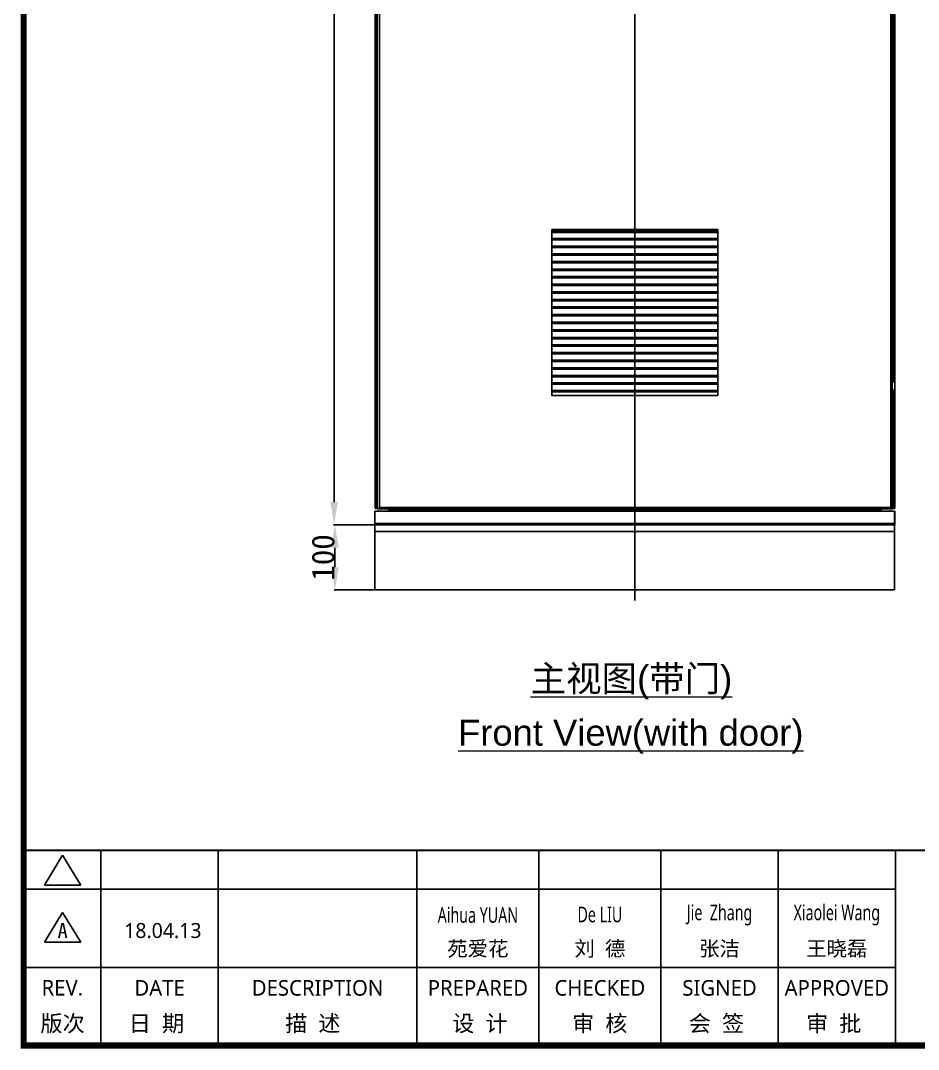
# Model space of a CAD drawing. Extents: x 81437 to 204847, y -54769 to -29444.
# Drawn here: x 81437 to 82818, y -54597 to -53016 of the extents above; entities that cross this region are included whole.
import ezdxf
from ezdxf.enums import TextEntityAlignment as Align
from ezdxf.lldxf.tags import DXFTag

# ---------------------------------------------------------------- set-up
doc = ezdxf.new("R2010")
doc.units = 0
doc.header["$LTSCALE"] = 100
doc.header["$MEASUREMENT"] = 0
doc.layers.add('t', color=1, linetype='Continuous')
doc.layers.add('TEXT', color=7, linetype='Continuous')
doc.styles.add('HZ', font='arial.ttf', dxfattribs={"width": 0.7})
doc.styles.get("Standard").update_dxf_attribs({"font": ''})
doc.styles.add('微软雅黑', font='')
doc.styles.get('Standard').set_extended_font_data('SimSun')
doc.styles.get('微软雅黑').set_extended_font_data('Microsoft YaHei')
tags = doc.linetypes.add('CENTER', pattern=[2, 1.25, -0.25, 0.25, -0.25]).pattern_tags.tags
tags[10:11] = [DXFTag(74, 4), DXFTag(75, 0), DXFTag(340, '0'), DXFTag(46, 1.0), DXFTag(50, 0.0), DXFTag(44, 0.0), DXFTag(45, 0.0)]
tags[8:9] = [DXFTag(74, 4), DXFTag(75, 0), DXFTag(340, '0'), DXFTag(46, 1.0), DXFTag(50, 0.0), DXFTag(44, 0.0), DXFTag(45, 0.0)]
tags[6:7] = [DXFTag(74, 4), DXFTag(75, 0), DXFTag(340, '0'), DXFTag(46, 1.0), DXFTag(50, 0.0), DXFTag(44, 0.0), DXFTag(45, 0.0)]
tags[4:5] = [DXFTag(74, 4), DXFTag(75, 0), DXFTag(340, '0'), DXFTag(46, 1.0), DXFTag(50, 0.0), DXFTag(44, 0.0), DXFTag(45, 0.0)]
doc.dimstyles.new('ISO-25', dxfattribs={"dimtxt": 35, "dimasz": 35, "dimexe": 1.25, "dimexo": 0.625, "dimtad": 1, "dimtoh": 1, "dimdec": 0, "dimtxsty": 'Standard', "dimcen": 2.5, "dimadec": 0, "dimazin": 0, "dimtfac": 1, "dimtdec": 0, "dimtmove": 0, "dimatfit": 3, "dimfxl": 1, "dimarcsym": 0})

# ---------------------------------------------------------------- blocks, each defined once
blk = doc.blocks.new('*D144')
at = {"color": 0, "lineweight": -2, "transparency": 16777216}
for p, q in [((81981.6, -53790.7), (81919.5, -53790.7)), ((81920.8, -53855.7), (81920.8, -53825.7)), ((81981.6, -53890.7), (81919.5, -53890.7))]:
    blk.add_line(p, q, dxfattribs=at)
at = {"color": 0, "transparency": 16777216}
for points in [[(81926.6, -53825.7), (81914.9, -53825.7), (81920.8, -53790.7)], [(81914.9, -53855.7), (81926.6, -53855.7), (81920.8, -53890.7)]]:
    blk.add_solid(points, dxfattribs=at)
at = {"layer": 'Defpoints', "color": 0, "transparency": 16777216}
for p in [(81920.8, -53790.7), (81982.2, -53790.7), (81982.2, -53890.7)]:
    blk.add_point(p, dxfattribs=at)
at = {"color": 0, "transparency": 16777216, "insert": (81902.7, -53840.7), "char_height": 35, "attachment_point": 5, "rotation": 90}
blk.add_mtext('100', dxfattribs=at)
blk = doc.blocks.new('*D145')
at = {"color": 0, "lineweight": -2, "transparency": 16777216}
for p, q in [((81981.9, -51788.2), (81918.3, -51788.2)), ((81919.5, -51823.2), (81919.5, -53755.7)), ((81981.9, -53790.7), (81918.3, -53790.7))]:
    blk.add_line(p, q, dxfattribs=at)
at = {"color": 0, "transparency": 16777216}
for points in [[(81925.4, -51823.2), (81913.7, -51823.2), (81919.5, -51788.2)], [(81913.7, -53755.7), (81925.4, -53755.7), (81919.5, -53790.7)]]:
    blk.add_solid(points, dxfattribs=at)
at = {"layer": 'Defpoints', "color": 0, "transparency": 16777216}
for p in [(81982.5, -51788.2), (81919.5, -53790.7), (81982.5, -53790.7)]:
    blk.add_point(p, dxfattribs=at)
at = {"color": 0, "transparency": 16777216, "insert": (81901.4, -52789.4), "char_height": 35, "attachment_point": 5, "rotation": 90}
blk.add_mtext('2003', dxfattribs=at)
blk = doc.blocks.new('图框')
at = {"color": 7}
for p, q in [((-6.2, -2970.4), (1334, -2970.4)), ((-6.2, -3090.4), (1334, -3090.4))]:
    blk.add_line(p, q, dxfattribs=at)
at = {"color": 7, "const_width": 3}
blk.add_lwpolyline([(4109.5, -2910.4), (-6.2, -2910.4)], dxfattribs=at)
at = {"layer": 't', "color": 7}
for p, q in [((25.8, -2963.9), (53.7, -2918)), ((81.7, -2963.9), (53.7, -2918)), ((25.8, -2963.9), (81.7, -2963.9)), ((25.8, -3051.8), (53.7, -3006)), ((81.7, -3051.8), (53.7, -3006)), ((25.8, -3051.8), (81.7, -3051.8))]:
    blk.add_line(p, q, dxfattribs=at)
at = {"layer": 't', "color": 7, "const_width": 9.62}
blk.add_lwpolyline([(4109.5, -3210.4), (4109.5, -58.9), (-6.2, -58.9), (-6.2, -3210.4)], close=True, dxfattribs=at)
at = {"layer": 't', "color": 7, "const_width": 2.4}
for points in [[(112.6, -2911.6), (112.6, -3210.4)], [(292.9, -2911.6), (292.9, -3210.4)], [(598.2, -2911.6), (598.2, -3215.3)], [(785.8, -2911.6), (785.8, -3215.3)], [(973.4, -2911.6), (973.4, -3215.3)], [(1153.7, -2911.6), (1153.7, -3215.3)], [(1334, -2911.6), (1334, -3215.3)]]:
    blk.add_lwpolyline(points, dxfattribs=at)
at = {"color": 7, "style": '微软雅黑', "flags": 8}
for tag, p, height in [('DWG.NAME:', (1375.5, -2969.2), 25), ('DWG.NO.:', (3122, -3089.3), 24), ('图纸编号', (3309.2, -3111.3), 24), ('FILENO.:', (3122.5, -3165), 24), ('文档号', (3311.6, -3183), 24)]:
    blk.add_attdef(tag, p, '', height=height, dxfattribs=at)
at = {"color": 7, "style": '微软雅黑', "width": 0.8, "flags": 8}
for tag, p, height in [('PROJECTNAME:', (3119.3, -2971.7), 24), ('PROJECT_NAME', (3324.7, -2969.2), 25)]:
    blk.add_attdef(tag, p, '', height=height, dxfattribs=at)
at = {"color": 7, "style": '微软雅黑', "flags": 8}
for tag, height, width, p in [('RENLIU', 24, 0.7, (692, -3009.2)), ('SHUFENWANG', 24, 0.7, (879.6, -3009.2)), ('FANGHOU', 24, 0.7, (1063.6, -3009.2)), ('DANDANLI', 24, 0.7, (1243.9, -3009.2)), ('#10STATIONONTROLCABINETCOVER', 30, 0.6, (1771.7, -3076)), ('HANGZHOUHOLLYSYSAUTOMATIONCO.,LTD.', 24, 0.7, (2763.9, -3104.6))]:
    blk.add_attdef(tag, text='', height=height, dxfattribs=dict(at, width=width)).set_placement(p, align=Align.MIDDLE)
for tag, p in [('图纸名称:', (1371.6, -3024.8)), ('项目名称', (3272.9, -3045.6))]:
    blk.add_attdef(tag, text='', height=25, dxfattribs=at).set_placement(p, align=Align.BOTTOM_LEFT)
for tag, height, p in [('设计时间', 23, (207.7, -3033.7)), ('刘仁', 23, (692, -3061.1)), ('王姝芬', 23, (879.6, -3061.1)), ('侯方', 23, (1063.6, -3061.1)), ('李丹丹', 23, (1243.9, -3061.1)), ('PAGEXOFX', 24, (3947.6, -3097.9)), ('REV.', 24, (53.2, -3121.9)), ('DATE', 24, (202.7, -3121.9)), ('DESCRIPTION', 24, (445.6, -3121.9)), ('PREPARED', 24, (692, -3121.9)), ('CHECKED', 24, (879.6, -3121.9)), ('SIGNED', 24, (1063.6, -3121.9)), ('APPROVED', 24, (1243.9, -3121.9)), ('图纸名称', 30, (1771.7, -3153.6)), ('第几页共几页', 24, (3947.6, -3172.9))]:
    blk.add_attdef(tag, text='', height=height, dxfattribs=at).set_placement(p, align=Align.MIDDLE)
at = {"color": 7, "flags": 8}
blk.add_attdef('A', text='', height=23, dxfattribs=at).set_placement((53.7, -3033.7), align=Align.MIDDLE)
at = {"layer": 't', "color": 7, "style": '微软雅黑'}
for s, p in [('版次', (53.7, -3176.5)), ('日  期', (198, -3176.5)), ('描  述', (438.3, -3176.5)), ('设  计', (695.3, -3176.5)), ('审  核', (879.4, -3176.5)), ('会  签', (1058.9, -3176.5)), ('审  批', (1239.1, -3176.5))]:
    blk.add_text(s, height=25, dxfattribs=at).set_placement(p, align=Align.MIDDLE_CENTER)

msp = doc.modelspace()

# ---------------------------------------------------------------- linework, layer by layer
at = {"color": 1, "linetype": 'CENTER'}
msp.add_line((82381.7, -51663), (82381.7, -53906.8), dxfattribs=at)
at = {"color": 7, "linetype": 'Continuous'}
for p, q in [((81982.5, -53745.7), (81982.5, -51788.2)), ((81985.5, -53766.2), (81985.5, -51791.2)), ((82775.2, -53766.2), (82775.2, -51791.2)), ((82777.5, -53766.2), (82777.5, -51791.2)), ((82781.5, -53745.7), (82781.5, -51833.7)), ((81989.1, -52837.2), (81989.1, -53766.2)), ((81984.9, -52882.7), (81984.9, -53571.7)), ((82778.6, -53571.7), (82778.6, -52882.7)), ((82779.1, -52882.7), (82779.1, -53571.7)), ((82778.9, -53520.7), (82777.5, -53520.7)), ((82778.9, -53531.7), (82778.9, -53520.7)), ((82779.1, -53520.7), (82781.5, -53520.7)), ((82779.5, -53520.7), (82779.5, -53531.7)), ((82780.3, -53531.7), (82780.3, -53520.7)), ((82778.9, -53531.7), (82777.5, -53531.7)), ((82779.1, -53531.7), (82781.5, -53531.7)), ((81982.5, -53571.7), (81984.9, -53571.7)), ((81984.9, -53582.7), (81982.5, -53582.7)), ((81983.7, -53571.7), (81983.7, -53582.7)), ((81984.5, -53582.7), (81984.5, -53571.7)), ((81984.9, -53745.7), (81984.9, -53582.7)), ((81985.1, -53571.7), (81985.5, -53571.7)), ((81985.1, -53571.7), (81985.1, -53582.7)), ((81985.1, -53582.7), (81985.5, -53582.7)), ((82778.6, -53745.7), (82778.6, -53582.7)), ((82779.1, -53745.7), (82779.1, -53582.7)), ((81984.9, -53745.7), (81982.5, -53745.7)), ((81982.5, -53765.2), (81982.5, -53745.7)), ((81984.5, -53765.2), (81984.5, -53745.7)), ((81984.5, -53746.9), (81985.5, -53746.9)), ((81984.9, -53748.6), (81984.5, -53748.6)), ((81984.9, -53745.7), (81985.5, -53745.7)), ((81984.9, -53748.6), (81984.9, -53764.5)), ((82777.5, -53745.7), (82778.6, -53745.7)), ((82779.5, -53746.9), (82777.5, -53746.9)), ((82777.5, -53748.1), (82778.6, -53748.1)), ((82778.5, -53766.2), (82778.5, -53748.1)), ((82779.1, -53745.7), (82778.6, -53745.7)), ((82778.6, -53748.1), (82778.6, -53746.9)), ((82779.1, -53745.7), (82781.5, -53745.7)), ((82779.1, -53748.6), (82779.5, -53748.6)), ((82779.1, -53748.6), (82779.1, -53764.5)), ((82779.5, -53745.7), (82779.5, -53765.2)), ((82781.5, -53745.7), (82781.5, -53765.2)), ((82781.7, -53769.7), (81982.2, -53769.7)), ((81982.2, -53769.7), (81982.2, -53790.5)), ((81984.5, -53765.2), (81982.5, -53765.2)), ((81984.9, -53764.5), (81984.5, -53764.5)), ((81985.5, -53766.2), (82778.5, -53766.2)), ((81987.8, -53763.9), (82775.2, -53763.9)), ((82003.6, -53768.1), (82003.6, -53766.2)), ((82003.6, -53768.1), (82026, -53768.1)), ((82004.1, -53768.1), (82004.1, -53766.2)), ((82004.8, -53768.1), (82004.8, -53769.7)), ((82005.3, -53768.1), (82005.3, -53769.7)), ((82024.3, -53768.1), (82024.3, -53769.7)), ((82024.8, -53768.1), (82024.8, -53769.7)), ((82025.5, -53768.1), (82025.5, -53766.2)), ((82026, -53766.2), (82026, -53767.7)), ((82738, -53766.6), (82026, -53766.6)), ((82026, -53768.1), (82026, -53767.7)), ((82738, -53768.1), (82026, -53768.1)), ((82026, -53768.1), (82026, -53769.7)), ((82738, -53768.6), (82026, -53768.6)), ((82738, -53766.2), (82738, -53767.7)), ((82738, -53768.1), (82738, -53767.7)), ((82760.4, -53768.1), (82738, -53768.1)), ((82738, -53768.1), (82738, -53769.7)), ((82738.5, -53768.1), (82738.5, -53766.2)), ((82739.2, -53768.1), (82739.2, -53769.7)), ((82739.7, -53768.1), (82739.7, -53769.7)), ((82758.7, -53768.1), (82758.7, -53769.7)), ((82759.2, -53768.1), (82759.2, -53769.7)), ((82759.9, -53768.1), (82759.9, -53766.2)), ((82760.4, -53768.1), (82760.4, -53766.2)), ((82779.1, -53764.5), (82779.5, -53764.5)), ((82779.5, -53765.2), (82781.5, -53765.2)), ((82781.2, -53769.7), (82781.2, -53790.5)), ((82781.7, -53788.9), (82781.7, -53769.7)), ((81982.2, -53788.4), (82781.2, -53788.4)), ((82781.7, -53790.7), (81982.2, -53790.7)), ((81982.2, -53890.7), (81982.2, -53790.7)), ((82781.7, -53788.9), (82781.2, -53788.9)), ((82781.2, -53890.7), (82781.2, -53790.7)), ((82781.7, -53790.7), (82781.7, -53789.2)), ((82781.2, -53800.7), (81982.2, -53800.7)), ((81982.2, -53890.7), (82781.2, -53890.7))]:
    msp.add_line(p, q, dxfattribs=at)
at = {"color": 7}
for p, q in [((82509.2, -53339.1), (82254.2, -53339.1)), ((82509.2, -53341.1), (82254.2, -53341.1)), ((82509.2, -53350.7), (82254.2, -53350.7)), ((82509.2, -53352.8), (82254.2, -53352.8)), ((82509.2, -53362.4), (82254.2, -53362.4)), ((82509.2, -53364.4), (82254.2, -53364.4)), ((82509.2, -53374.1), (82254.2, -53374.1)), ((82509.2, -53376.1), (82254.2, -53376.1)), ((82509.2, -53385.8), (82254.2, -53385.8)), ((82509.2, -53387.8), (82254.2, -53387.8)), ((82509.2, -53397.4), (82254.2, -53397.4)), ((82509.2, -53399.5), (82254.2, -53399.5)), ((82509.2, -53409.1), (82254.2, -53409.1)), ((82509.2, -53411.1), (82254.2, -53411.1)), ((82509.2, -53420.8), (82254.2, -53420.8)), ((82509.2, -53422.8), (82254.2, -53422.8)), ((82509.2, -53432.5), (82254.2, -53432.5)), ((82509.2, -53434.5), (82254.2, -53434.5)), ((82509.2, -53444.1), (82254.2, -53444.1)), ((82509.2, -53446.2), (82254.2, -53446.2)), ((82509.2, -53455.8), (82254.2, -53455.8)), ((82509.2, -53457.8), (82254.2, -53457.8)), ((82509.2, -53467.5), (82254.2, -53467.5)), ((82509.2, -53469.5), (82254.2, -53469.5)), ((82509.2, -53479.2), (82254.2, -53479.2)), ((82509.2, -53481.2), (82254.2, -53481.2)), ((82509.2, -53490.9), (82254.2, -53490.9)), ((82509.2, -53492.9), (82254.2, -53492.9)), ((82509.2, -53502.5), (82254.2, -53502.5)), ((82509.2, -53504.6), (82254.2, -53504.6)), ((82509.2, -53514.2), (82254.2, -53514.2)), ((82509.2, -53516.2), (82254.2, -53516.2)), ((82509.2, -53525.9), (82254.2, -53525.9)), ((82509.2, -53527.9), (82254.2, -53527.9)), ((82509.2, -53537.6), (82254.2, -53537.6)), ((82509.2, -53539.6), (82254.2, -53539.6)), ((82509.2, -53549.2), (82254.2, -53549.2)), ((82509.2, -53551.3), (82254.2, -53551.3)), ((82509.2, -53560.9), (82254.2, -53560.9)), ((82509.2, -53562.9), (82254.2, -53562.9)), ((82509.2, -53572.6), (82254.2, -53572.6)), ((82509.2, -53574.6), (82254.2, -53574.6)), ((82509.2, -53584.3), (82254.2, -53584.3)), ((82509.2, -53586.3), (82254.2, -53586.3))]:
    msp.add_line(p, q, dxfattribs=at)
msp.add_lwpolyline([(82509.2, -53591.8), (82509.2, -53336.8), (82254.2, -53336.8), (82254.2, -53591.8)], close=True, dxfattribs=at)
at = {"color": 7, "linetype": 'Continuous'}
for centre, radius, start, end in [((81985.4, -53748.6), 1.7, 90, 122.2595), ((81985.4, -53748.6), 0.5, 90, 180), ((82778.6, -53748.6), 1.7, 57.7405, 90), ((82778.6, -53748.6), 0.5, 0, 90), ((81983.7, -53764.5), 1.2, 212.7273, 0), ((82780.3, -53764.5), 1.2, 180, 327.2727), ((82779.9, -53788.9), 1.8, 315, 0)]:
    msp.add_arc(centre, radius, start, end, dxfattribs=at)

# ---------------------------------------------------------------- block references
at = {"color": 1}
ref = msp.add_blockref('图框', (81448.4, -51380.3), dxfattribs=at)
ref.add_attrib('DANDANLI', 'Xiaolei Wang', dxfattribs={"color": 7, "height": 24, "style": '微软雅黑', "width": 0.7, "flags": 8}).set_placement((82692.3, -54389.6), align=Align.MIDDLE)
ref.add_attrib('FANGHOU', 'Jie  Zhang', dxfattribs={"color": 7, "height": 24, "style": '微软雅黑', "width": 0.7, "flags": 8}).set_placement((82512, -54389.6), align=Align.MIDDLE)
ref.add_attrib('SHUFENWANG', 'De LIU', dxfattribs={"color": 7, "height": 24, "style": '微软雅黑', "width": 0.7, "flags": 8}).set_placement((82328.1, -54389.6), align=Align.MIDDLE)
ref.add_attrib('RENLIU', 'Aihua YUAN', dxfattribs={"color": 7, "height": 24, "style": '微软雅黑', "width": 0.7, "flags": 8}).set_placement((82140.5, -54389.6), align=Align.MIDDLE)
ref.add_attrib('APPROVED', 'APPROVED', dxfattribs={"color": 7, "height": 24, "style": '微软雅黑'}).set_placement((82692.3, -54502.2), align=Align.MIDDLE)
ref.add_attrib('SIGNED', 'SIGNED', dxfattribs={"color": 7, "height": 24, "style": '微软雅黑'}).set_placement((82512, -54502.2), align=Align.MIDDLE)
ref.add_attrib('CHECKED', 'CHECKED', dxfattribs={"color": 7, "height": 24, "style": '微软雅黑'}).set_placement((82328.1, -54502.2), align=Align.MIDDLE)
ref.add_attrib('PREPARED', 'PREPARED', dxfattribs={"color": 7, "height": 24, "style": '微软雅黑'}).set_placement((82140.5, -54502.2), align=Align.MIDDLE)
ref.add_attrib('DESCRIPTION', 'DESCRIPTION', dxfattribs={"color": 7, "height": 24, "style": '微软雅黑'}).set_placement((81894, -54502.2), align=Align.MIDDLE)
ref.add_attrib('DATE', 'DATE', dxfattribs={"color": 7, "height": 24, "style": '微软雅黑', "flags": 8}).set_placement((81651.2, -54502.2), align=Align.MIDDLE)
ref.add_attrib('REV.', 'REV.', dxfattribs={"color": 7, "height": 24, "style": '微软雅黑', "flags": 8}).set_placement((81501.7, -54502.2), align=Align.MIDDLE)
ref.add_attrib('A', 'A', dxfattribs={"color": 7, "height": 23, "flags": 8}).set_placement((81502.2, -54414.1), align=Align.MIDDLE)
ref.add_attrib('设计时间', '18.04.13', dxfattribs={"color": 7, "height": 23, "style": '微软雅黑', "flags": 8}).set_placement((81656.2, -54414.1), align=Align.MIDDLE)
ref.add_attrib('李丹丹', '王晓磊', dxfattribs={"color": 7, "height": 23, "style": '微软雅黑', "flags": 8}).set_placement((82692.3, -54441.4), align=Align.MIDDLE)
ref.add_attrib('侯方', '张洁', dxfattribs={"color": 7, "height": 23, "style": '微软雅黑', "flags": 8}).set_placement((82512, -54441.4), align=Align.MIDDLE)
ref.add_attrib('王姝芬', '刘  德', dxfattribs={"color": 7, "height": 23, "style": '微软雅黑', "flags": 8}).set_placement((82328.1, -54441.4), align=Align.MIDDLE)
ref.add_attrib('刘仁', '苑爱花', dxfattribs={"color": 7, "height": 23, "style": '微软雅黑', "flags": 8}).set_placement((82140.5, -54441.4), align=Align.MIDDLE)

# ---------------------------------------------------------------- texts
at = {"layer": 'TEXT', "color": 7, "lineweight": 0, "style": 'HZ'}
for s, p in [('%%U主视图(带门)', (82376.6, -54046.8)), ('%%UFront View(with door)', (82375.6, -54130))]:
    msp.add_text(s, height=40, dxfattribs=at).set_placement(p, align=Align.CENTER)

# ---------------------------------------------------------------- dimensions: what is measured, and where the dimension line sits
at = {"color": 3}
for base, p1, p2, picture, middle in [((81919.5319195, -53790.655737), (81982.4778407, -51788.155737), (81982.4778407, -53790.655737), '*D145', (81901.4069195, -52789.405737)), ((81920.8, -53790.7), (81982.2, -53890.7), (81982.2, -53790.7), '*D144', (81902.7, -53840.7))]:
    dim = msp.add_linear_dim(base=base, p1=p1, p2=p2, angle=90, dimstyle='ISO-25', dxfattribs=at)
    dim.commit()
    dim.dimension.update_dxf_attribs({"geometry": picture, "text_midpoint": middle})

doc.saveas('drawing.dxf')
